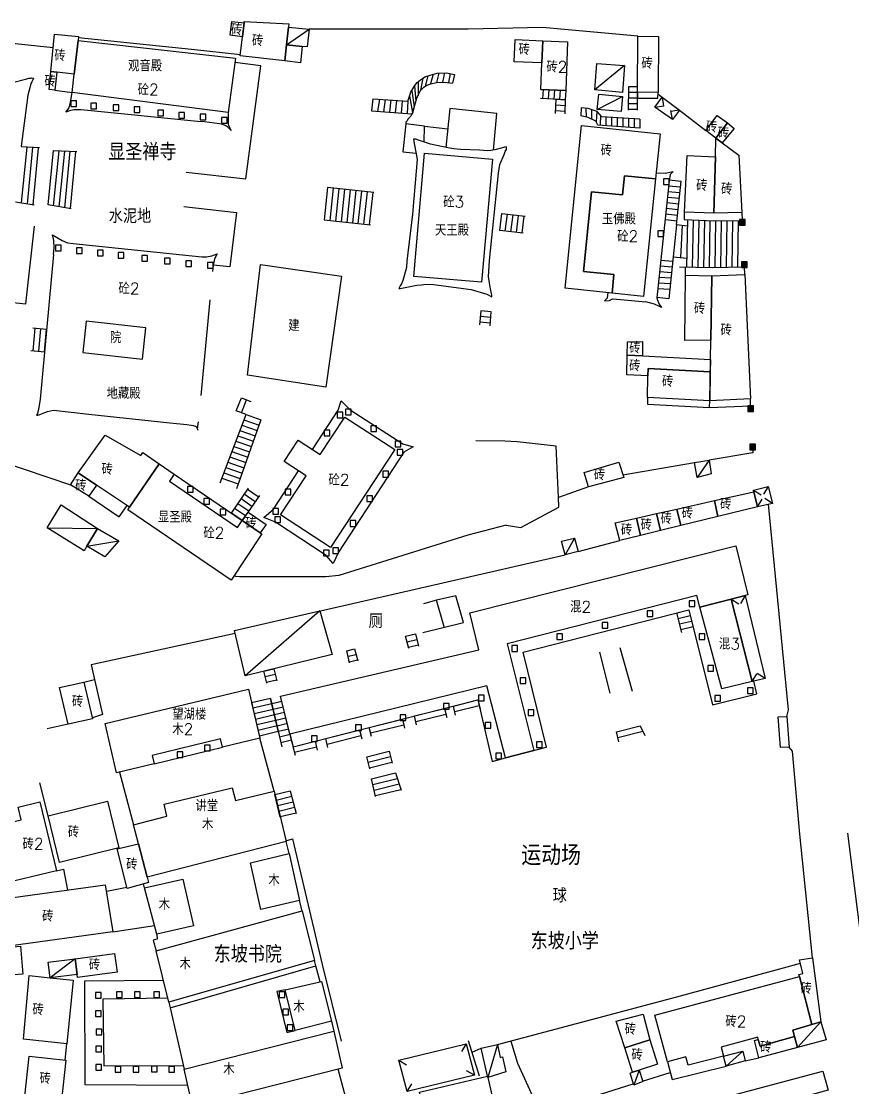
# Model space of a CAD drawing. Header units: millimetres. Extents: x 51 to 1261, y 60 to 1114.
# Drawn here: x 885.5 to 1032, y 293.6 to 481.4 of the extents above; entities that cross this region are included whole.
import ezdxf

# ---------------------------------------------------------------- set-up
doc = ezdxf.new("R2010")
doc.units = ezdxf.units.MM
doc.layers.add('JMD', color=6, linetype='Continuous')
doc.layers.get('0').off()
doc.styles.add('HZ', font='rs.shx', dxfattribs={"width": 0.8, "bigfont": 'hztxt.shx'})
doc.linetypes.add('443', pattern='A,9.4,[169,AAA.SHX,S=1,R=0,X=0,Y=0.15],0.6', length=10)
doc.linetypes.add('444', pattern='A,4.5,[145,AAA.SHX,S=1,R=0,X=0,Y=1],4.5,-0.5,[146,AAA.SHX,S=1,R=0,X=0,Y=0],-0.5', length=10)
doc.linetypes.add('447', pattern='A,8,-1,[148,AAA.SHX,S=1,R=0,X=0,Y=0],-1', length=10)

# ---------------------------------------------------------------- blocks, each defined once
blk = doc.blocks.new('gc291')
blk.add_lwpolyline([(-0.5, -0.5), (0.5, -0.5), (0.5, 0.5), (-0.5, 0.5), (-0.5, -0.5)])
blk = doc.blocks.new('*U16')
at = {"linetype": 'Continuous'}
for points in [[(0, 0), (0.5, 0.5), (-0.5, 0.5)], [(0, 0), (-0.5, 0.5), (-0.5, -0.5)], [(0, 0), (-0.5, -0.5), (0.5, -0.5)], [(0, 0), (0.5, -0.5), (0.5, 0.5)]]:
    blk.add_solid(points, dxfattribs=at)
blk = doc.blocks.new('gc002')
blk.add_lwpolyline([(-0.5, -0.5), (0.5, -0.5), (0.5, 0.5), (-0.5, 0.5), (-0.5, -0.5)])
at = {"linetype": 'Continuous'}
blk.add_blockref('*U16', (0, 0), dxfattribs=at)

msp = doc.modelspace()

# ---------------------------------------------------------------- linework, layer by layer
at = {"layer": 'JMD', "color": 6, "linetype": 'Continuous', "flags": 128}
for points in [[(924.73, 481.19), (924.45, 478.72), (922.29, 478.97), (922.59, 481.43)], [(932.54, 480.42), (932.22, 477.3), (931.93, 474.46), (924.06, 475.38), (924.45, 478.72), (924.73, 481.19), (924.75, 481.39), (932.59, 480.97)], [(895.48, 478.07), (894.8, 472.14), (891.73, 472.49), (890.68, 472.61), (891.34, 479.19), (895.56, 478.77)], [(934.96, 477.02), (932.22, 477.3), (932.54, 480.42), (936.19, 480.05), (935.87, 476.93)], [(894.8, 472.14), (895.48, 478.07), (923.22, 474.92), (921.95, 465.38), (894.42, 468.89)], [(934.96, 477.02), (934.67, 474.11), (931.93, 474.46), (932.22, 477.3)], [(977.35, 478), (977.21, 474.12), (972.29, 474.3), (972.48, 478.21)], [(977.21, 474.12), (977.35, 478), (981.72, 477.82), (981.4, 469.26), (977.03, 469.45)], [(997.75, 478.76), (997.67, 468.91), (994.07, 468.96), (994.11, 478.79)], [(991.74, 473.63), (991.4, 468.89), (986.53, 469.35), (986.88, 474.02)], [(891.73, 472.49), (891.41, 469.28), (890.36, 469.41), (890.68, 472.61)], [(991.43, 468.18), (991.18, 465.53), (986.96, 465.92), (987.21, 468.58)], [(1009.92, 463.54), (1007.88, 460.86), (1006.1, 462.21), (1008.1, 464.85)], [(997.23, 453.67), (991.76, 454.24), (991.41, 450.85), (985.95, 451.42), (984.53, 437.39), (989.9, 436.83), (989.57, 433.55), (981.29, 434.4), (984.21, 463.06), (998.05, 461.63)], [(1008.98, 460.04), (1007.88, 460.86), (1009.92, 463.54), (1011.09, 462.55)], [(1008.98, 460.04), (1011.92, 457.86), (1012.42, 447.76), (1007.49, 447.63), (1007.78, 457.56), (1007.88, 460.86)], [(968.48, 457.15), (966.59, 435.46), (954.63, 436.5), (956.52, 458.19)], [(1007.78, 457.56), (1007.49, 447.63), (1002.32, 447.83), (1002.78, 457.82)], [(997.23, 453.67), (995.1, 432.98), (989.57, 433.55), (989.9, 436.83), (984.53, 437.39), (985.95, 451.42), (991.41, 450.85), (991.76, 454.24)], [(941.89, 436.51), (939.15, 416.99), (925.35, 419.08), (927.63, 438.61)], [(1007.17, 436.6), (1006.96, 425.29), (1002.4, 425.19), (1002.52, 436.74), (1007.17, 436.61)], [(1006.77, 414.6), (1006.92, 421.84), (1006.98, 425.29), (1006.96, 425.29), (1007.17, 436.6), (1012.98, 436.81), (1013.94, 414.92)], [(994.93, 422.49), (992.24, 422.64), (992.27, 424.96), (994.96, 425.02)], [(994.93, 422.49), (1006.9, 421.84), (1006.86, 419.7), (995.91, 420.28), (995.89, 418.96), (992.19, 419.13), (992.24, 422.64)], [(1006.86, 419.7), (1006.77, 414.6), (995.84, 415.17), (995.89, 418.96), (995.91, 420.28)], [(951.28, 406), (939.96, 388.73), (931.13, 394.5), (935.66, 401.35), (931.8, 403.88), (934.27, 407.66), (938.15, 405.12), (942.49, 411.68)], [(909.74, 403.48), (904.56, 395.87), (898.7, 399.74), (895.47, 401.87), (900.24, 408.52), (906.56, 404.92), (906.91, 405.47)], [(1007.05, 401.72), (1004.54, 401.08), (1004.1, 403.69), (1006.65, 404.12)], [(924.42, 393.5), (927.59, 391.35), (927.86, 391.17), (922.48, 383), (904.24, 395.39), (904.56, 395.87), (909.74, 403.48), (912.42, 401.66), (911.58, 400.42), (923.58, 392.26)], [(991.62, 401.05), (985.43, 399.4), (984.67, 401.94), (990.79, 403.79)], [(898.7, 399.74), (897.4, 397.77), (894.17, 399.77), (895.47, 401.87)], [(1015.21, 395.89), (1008.22, 394.19), (1007.59, 397), (1014.56, 398.57)], [(1008.22, 394.19), (1001.66, 392.6), (1001, 395.52), (1007.59, 397)], [(898.93, 392.11), (897.05, 388.96), (896.58, 388.18), (890.03, 392.2), (892.51, 396.25)], [(927.59, 391.35), (924.42, 393.5), (925.43, 394.99), (928.6, 392.82)], [(998.09, 391.73), (994.58, 390.88), (993.89, 393.92), (997.42, 394.72)], [(1001.66, 392.6), (998.09, 391.73), (997.42, 394.72), (1001, 395.52)], [(994.58, 390.88), (990.92, 389.99), (990.11, 393.07), (993.89, 393.92)], [(897.05, 388.96), (898.93, 392.11), (902.68, 389.93), (900.17, 387.1)], [(1013, 380.27), (1010.53, 379.64), (1005.05, 378.25), (1004.5, 380.3), (971.06, 371.79), (975.81, 352.98), (970.8, 351.69), (967.52, 364.39), (932.82, 355.87), (931.14, 362.57), (966.09, 370.74), (964.51, 377.21), (1011.36, 389.03), (1013.49, 380.39)], [(983.58, 388.01), (981.28, 387.46), (980.66, 389.83), (982.93, 390.36)], [(1014.23, 365.12), (1008.91, 363.82), (1005.05, 378.25), (1010.53, 379.64)], [(940.28, 369.92), (924.92, 366.15), (923.04, 374.12), (938.08, 377.57)], [(898.04, 358.57), (893.74, 357.63), (892.2, 364.05), (896.5, 364.99)], [(927.53, 355.16), (920.93, 353.57), (920.58, 355.03), (908.55, 352.12), (908.9, 350.66), (902.27, 349.06), (900.23, 357.71), (925.48, 363.8)], [(907.65, 330.65), (906.14, 336.55), (906.11, 336.54), (905.24, 339.86), (911.13, 341.43), (910.62, 343.52), (922.65, 346.41), (923.19, 344.17), (930.01, 345.81), (932.13, 336.97)], [(884.02, 331.41), (881.96, 339.93), (882.22, 339.99), (885.48, 340.78), (884.94, 343.02), (888.76, 343.94), (891.69, 331.78), (884.36, 330.01)], [(902.68, 335.84), (892.22, 333.26), (890.2, 341.45), (900.66, 344.03)], [(907.65, 330.65), (907.89, 329.72), (904.12, 328.7), (902.35, 335.64), (906.11, 336.54), (906.14, 336.55)], [(934.51, 326.56), (927.7, 324.95), (925.84, 333.2), (932.65, 334.81)], [(883.58, 319.19), (882.97, 323.03), (882.87, 323.67), (882.36, 326.86), (900.27, 329.3), (901.59, 321.03), (883.68, 318.57)], [(915.8, 322.1), (909.35, 320.64), (907.21, 328.79), (913.94, 330.31)], [(937.13, 316), (911.48, 308.64), (909.23, 317.72), (934.95, 324.74)], [(885.76, 313.6), (881.76, 313.26), (881.31, 318.17), (885.34, 318.52)], [(895.33, 313.5), (890.54, 312.95), (890.23, 315.7), (894.94, 316.31)], [(895.33, 313.5), (894.94, 316.31), (901.89, 317.2), (902.34, 313.92), (895.39, 313.02)], [(1026.38, 305.16), (1024.77, 304.69), (1022.59, 313.16), (1022.49, 313.54), (1023.17, 313.72), (1022.61, 316.12), (1024.86, 316.46)], [(890.54, 312.95), (894.63, 312.53), (893.47, 301.32), (885.84, 302.11), (886.86, 313.33)], [(940.13, 305.3), (933.73, 303.68), (931.96, 310.83), (938.36, 312.29)], [(1024.77, 304.69), (1021.43, 303.7), (1021.73, 302.6), (1015.66, 300.92), (1015.34, 302.07), (1015.23, 302.48), (1008.77, 300.7), (1009.2, 299.15), (1002.97, 297.54), (1002.56, 298.99), (999.34, 298.11), (997.09, 306.35), (1022.59, 313.16)], [(996.22, 302), (991.82, 300.58), (990.29, 305.31), (995.03, 306.53)], [(1022.25, 300.64), (1021.73, 302.6), (1021.43, 303.7), (1024.77, 304.69), (1026.38, 305.16), (1027.29, 301.99)], [(942.04, 297.02), (915.66, 290.32), (914.16, 296.85), (940.54, 303.54)], [(1022.25, 300.64), (1015.45, 298.82), (1014.65, 301.89), (1015.34, 302.07), (1015.66, 300.92), (1021.73, 302.6)], [(967.69, 295.39), (967.64, 295.62), (966.51, 300.52), (969.36, 301.17), (969.88, 298.91), (970.27, 299), (970.87, 296.35)], [(994.33, 296.68), (993.18, 296.3), (991.82, 300.58), (996.22, 302), (997.58, 297.72)], [(893.32, 298.43), (892.54, 291.38), (886.12, 292.09), (886.84, 299.15)], [(1009.2, 299.15), (1012.59, 300.02), (1013.04, 298.29), (1009.68, 297.39)], [(967.69, 295.39), (969.52, 287.38), (961.46, 285.55), (954.64, 284.01), (953.79, 283.81), (952.38, 289.31), (952.1, 290.39), (955.96, 291.27), (955.62, 292.77), (967.64, 295.62)], [(993.18, 296.3), (994.33, 296.68), (994.99, 294.66), (993.38, 294.01), (992.77, 296.17)], [(1010.03, 286.95), (1002.75, 284.95), (1002.64, 284.91), (1002.35, 285.7), (1000.92, 289.63), (1026.71, 296.49), (1027.65, 293.14), (1013.72, 289.31), (1014.06, 288.06)]]:
    msp.add_lwpolyline(points, close=True, dxfattribs=at)
at = {"layer": 'JMD', "color": 6, "linetype": '443', "flags": 128}
for points in [[(891.1, 476.74), (857.31, 480.33)], [(994.11, 478.79), (977.31, 480.37), (964.2, 480.03), (950.24, 480.03), (936.19, 480.05)], [(924.08, 475.55), (915.46, 476.46), (895.53, 478.52)], [(891.41, 469.28), (894.42, 468.89)], [(997.67, 468.62), (998.42, 468.05)], [(954.71, 466.36), (954.38, 465.27), (954.22, 464.99), (954.04, 464.67), (953.83, 464.42), (953.6, 464.19), (953.44, 463.93), (953.26, 463.65), (953.21, 463.36)], [(968.67, 458.74), (969.24, 465.2), (960.98, 466.1), (960.28, 459.21)], [(1001.43, 465.76), (1006.1, 462.21)], [(956.5, 462.97), (953.21, 463.36), (952.7, 458.44), (955.04, 458.2)], [(956.47, 460.16), (956.5, 462.97), (960.61, 462.49)], [(853.99, 448.8), (852.49, 435.12), (886.25, 431.67), (887.82, 445.35)], [(817.76, 441.83), (815.3, 414.26), (824.22, 413.1), (834, 412), (849.75, 409.54), (860.01, 407.98), (877.61, 405.35), (894.17, 399.77)], [(985.43, 399.4), (980.12, 397.56), (979.7, 406.57), (972.83, 407.33), (970.69, 407.49), (965.54, 407.52)], [(1014.32, 406.44), (1014.37, 405.42), (1006.65, 404.12)], [(991.47, 401.56), (1004.1, 403.69)], [(897.4, 397.77), (902.7, 394.16), (904.14, 396.15)], [(970.89, 392.7), (973.51, 392.25), (980.2, 395.84), (980.12, 397.56)], [(1020.38, 358.99), (1020.65, 360.16), (1017.12, 396.35)], [(970.89, 392.7), (964.18, 390.91), (941.41, 383.78), (939.11, 383.57), (937.91, 383.57), (924.99, 383.55), (923.95, 383.6), (923.28, 383.64), (922.98, 383.76)], [(983.58, 388.01), (990.92, 389.99)], [(938.17, 377.59), (981.28, 387.46)], [(956.21, 373.78), (963.37, 375.53), (962.02, 380.24), (958.63, 379.47), (956.32, 378.84)], [(959.98, 374.76), (958.63, 379.47)], [(923.16, 373.59), (897.76, 368.05), (899.81, 359.33), (898, 358.74)], [(989.22, 363.06), (987.39, 370.31)], [(990.95, 371.15), (993.09, 363.41)], [(896.5, 364.99), (898.37, 365.47)], [(893.74, 357.63), (890.03, 356.78)], [(930.01, 345.81), (927.53, 355.16)], [(1024.86, 316.46), (1022.63, 338.26), (1021.34, 352.89), (1020.77, 353.56)], [(902.79, 349.19), (905.24, 339.86)], [(890.2, 341.45), (888.75, 347.27)], [(932.1, 337.08), (933.25, 337.41), (938.5, 315.31), (941.83, 301.76)], [(932.65, 334.81), (932.13, 336.97)], [(891.69, 331.78), (892.9, 332.09), (893.61, 328.4)], [(900.54, 328.21), (904.07, 328.9)], [(907.21, 328.79), (907.02, 329.48)], [(934.95, 324.74), (934.51, 326.56)], [(901.59, 321.03), (908.95, 322.13)], [(909.35, 320.64), (909.4, 319.75), (908.73, 319.56), (909.23, 317.72)], [(938.12, 312.24), (937.37, 315.03)], [(969.36, 301.17), (1000.99, 309.56), (1019.78, 314.71), (1022.75, 315.52)], [(911.73, 307.67), (914.16, 296.85)], [(940.13, 305.3), (940.54, 303.54)], [(893.18, 298.44), (893.47, 301.32)], [(966.21, 295.63), (964.27, 301.83)], [(971.74, 301.8), (972.9, 297.9), (977.41, 287.97)], [(964.89, 299.86), (966.51, 300.52)], [(1013.04, 298.29), (1015.45, 298.82)], [(949.75, 288.58), (943.97, 286.97), (941.28, 296.84)], [(999.34, 298.11), (1000.14, 295.03), (1009.68, 297.39)], [(994.95, 294.76), (999.82, 296.26)], [(919.31, 246.12), (928.42, 253.09), (951.82, 260.66), (954.97, 272.58), (954.67, 277.04), (967.69, 283.13), (978.73, 288.79), (987.53, 292.42), (993.3, 294.28)]]:
    msp.add_lwpolyline(points, dxfattribs=at)
at = {"layer": 'JMD', "color": 6}
for points in [[(932.22, 477.3), (936.19, 480.05)], [(991.74, 473.63), (986.53, 469.35)], [(883.93, 470.68), (886.44, 471.32), (886.83, 471.39), (887.13, 471.44), (887.34, 471.48), (887.61, 471.41), (887.52, 471.14), (887.31, 470.77), (887.18, 470.47), (886.97, 469.71), (886.6, 468.45), (885.45, 459.43)], [(921.95, 465.38), (921.9, 464.83), (921.9, 464.09), (921.95, 463.26), (922.44, 462.19), (921.88, 462.76), (921.65, 462.96), (921.3, 463.15), (920.93, 463.26), (920.38, 463.4), (917.78, 463.74), (916.54, 463.77), (897.17, 465.75), (896.53, 465.79), (895.96, 465.84), (894.74, 465.86), (894.51, 465.79), (894.12, 465.72), (893.33, 465.4), (893.89, 466.18), (894.14, 467.17), (894.42, 468.89)], [(986.96, 465.92), (991.43, 468.18)], [(994.07, 468.96), (994.07, 467.88), (997.66, 467.91), (997.67, 468.91)], [(968.21, 434.04), (968.04, 434.95), (967.9, 435.78), (967.81, 436.4), (967.99, 439.3), (969.58, 454.68), (969.81, 456.22), (970.57, 457.95), (970.75, 458.48), (970.94, 458.87), (970.96, 459.31), (970.61, 459.24), (970.27, 459.17), (968.89, 458.78), (968.2, 458.66), (967.65, 458.64), (966.89, 458.66), (966.2, 458.71), (962.84, 458.85), (961.71, 458.96), (960.65, 459.12), (957.57, 459.81), (955.48, 460.48), (955.02, 460.69), (954.61, 460.66), (954.63, 460.34), (954.72, 459.93), (955.07, 458.06), (955.2, 457.1), (955.07, 455.05), (954.38, 447.44), (953.43, 439.2), (953.34, 438.08), (952.7, 435.78), (952.47, 435.18), (952.26, 434.86), (952.01, 434.37), (952.24, 434.37), (955.16, 434.95), (955.99, 435.04), (956.84, 435.11), (958.1, 435.09), (964.77, 434.21), (967.49, 433.38), (968.41, 432.88), (968.41, 433.13), (968.31, 433.48), (968.21, 434.04)], [(891.16, 440.36), (891.28, 441.61), (891.23, 442.82), (890.99, 443.8), (892.68, 442.84), (893.64, 442.43), (894.59, 442.27), (917.27, 439.96), (918.13, 439.96), (919.06, 440.13), (919.98, 440.47), (919.54, 439.6), (919.29, 438.5), (919.16, 437.35)], [(891.16, 440.36), (888.78, 414.85)], [(918.68, 432.39), (917.11, 415.54)], [(988.8, 433.63), (988.76, 433.2), (988.69, 432.68), (988.23, 432.19), (989.1, 432.27), (989.67, 432.54), (991.05, 432.41), (995.51, 431.99)], [(896.88, 428.59), (896.31, 423.09), (906.82, 421.94), (907.39, 427.44), (896.88, 428.59)], [(995.84, 415.17), (995.82, 413.97), (1006.75, 413.4), (1006.77, 414.6)], [(888.78, 414.85), (888.52, 413.04)], [(936.81, 406), (941.3, 412.94), (941.81, 414.6), (943.41, 413), (952.71, 406.99), (954.5, 406.48), (952.89, 405.54), (941.34, 387.91), (940.42, 385.93), (939.17, 387.34), (930.27, 393.2), (928.23, 394.03), (929.9, 395.48), (934.32, 402.23)], [(1006.75, 413.4), (1013.99, 413.72), (1013.94, 414.92)], [(888.31, 412.35), (888.17, 412.08)], [(888.17, 412.08), (888.39, 412.08)], [(888.4, 412.63), (888.31, 412.35)], [(888.39, 412.08), (888.77, 412.17)], [(888.52, 413.04), (888.4, 412.63)], [(888.77, 412.17), (889.63, 412.52)], [(889.63, 412.52), (890.11, 412.68)], [(890.11, 412.68), (891.13, 412.91)], [(891.13, 412.91), (897.35, 412.23)], [(897.35, 412.23), (911.67, 410.69)], [(911.67, 410.69), (914.64, 410.38)], [(914.64, 410.38), (915.38, 410.29)], [(915.38, 410.29), (915.74, 410.22)], [(915.74, 410.22), (916.09, 410.1)], [(916.09, 410.1), (916.36, 409.99)], [(916.36, 409.99), (916.59, 409.39)], [(916.56, 410.14), (916.67, 410.86)], [(916.59, 409.8), (916.56, 410.14)], [(1006.65, 404.12), (1004.54, 401.08)], [(912.42, 401.66), (924.42, 393.5)], [(890.03, 392.2), (898.93, 392.11)], [(897.05, 388.96), (902.68, 389.93)], [(982.93, 390.36), (981.28, 387.46)], [(973.92, 370.32), (1003.11, 377.75)], [(1003.11, 377.75), (1007.27, 361.05)], [(938.08, 377.57), (924.92, 366.15)], [(978.04, 353.56), (973.92, 370.32)], [(1015.09, 362.97), (1014.52, 365.2)], [(1007.27, 361.05), (1015.09, 362.97)], [(932.82, 355.87), (933.38, 353.64), (965.94, 361.9), (968.42, 351.07), (970.8, 351.69)], [(1018.84, 358.92), (1020.38, 358.99), (1020.77, 353.56), (1019.23, 353.49), (1018.84, 358.92)], [(908.9, 350.66), (920.93, 353.57)], [(970.8, 351.69), (978.04, 353.56)], [(894.94, 316.31), (890.54, 312.94)], [(911.48, 308.64), (911.73, 307.67), (937.37, 315.03), (937.13, 316)], [(910.53, 312.48), (896.64, 312.36), (896.66, 294.12), (914.81, 294.05)], [(931.96, 310.83), (930.49, 310.5)], [(930.49, 310.5), (932.27, 303.3)], [(911.31, 309.33), (899.84, 309.17), (899.99, 297.43), (914.02, 297.48)], [(911.48, 308.64), (911.73, 307.67)], [(1022.25, 300.64), (1026.38, 305.16)], [(932.27, 303.3), (933.73, 303.68)], [(969.36, 301.17), (967.69, 295.39)], [(1009.68, 297.39), (1012.59, 300.02)], [(994.33, 296.68), (993.38, 294.01)]]:
    msp.add_lwpolyline(points, dxfattribs=at)
at = {"layer": 'JMD', "color": 6, "linetype": '444', "flags": 128}
for points in [[(914.5, 454.85), (925.03, 453.68), (927.68, 473.57), (923.12, 474.18)], [(914.13, 448.81), (923.38, 447.77), (922.2, 438.2), (919.29, 438.5)]]:
    msp.add_lwpolyline(points, dxfattribs=at)
at = {"layer": 'JMD', "color": 6, "linetype": 'Continuous', "flags": 128}
for points in [[(947.44, 467.79), (953.61, 467.36), (954.12, 468.94), (954.84, 470.15), (955.25, 470.65), (955.83, 471.13), (956.16, 471.37), (956.58, 471.64), (957.52, 471.97), (958.75, 472.28), (960.42, 472.36), (961.81, 472.07)], [(957.12, 471.83), (956.64, 469.99)], [(958.07, 472.11), (957.6, 470.41)], [(959.05, 472.29), (958.62, 470.66)], [(960.05, 472.34), (959.67, 470.72)], [(961.04, 472.23), (960.72, 470.65)], [(961.81, 472.07), (961.44, 470.56)], [(947.17, 465.64), (954.3, 465.13), (954.38, 465.27), (955.19, 467.92), (955.76, 469.2), (955.97, 469.45), (956.4, 469.82), (956.66, 470.01), (956.91, 470.17), (957.62, 470.42), (958.66, 470.67), (960.06, 470.74), (961.44, 470.56)], [(954.78, 470.04), (955.02, 467.37)], [(955.43, 470.8), (955.38, 468.36)], [(956.22, 471.41), (955.84, 469.3)], [(992.49, 469.91), (992.42, 465.81)], [(994.06, 469.91), (992.49, 469.91)], [(994.06, 465.81), (994.06, 469.91)], [(947.44, 467.79), (947.17, 465.64)], [(953.9, 468.26), (954.4, 465.35)], [(954.27, 469.18), (954.71, 466.36)], [(981.33, 467.63), (976.96, 467.81)], [(977.03, 469.45), (981.4, 469.26)], [(977.4, 469.43), (977.33, 467.8)], [(978.4, 469.39), (978.33, 467.75)], [(979.4, 469.35), (979.33, 467.71)], [(980.4, 469.31), (980.33, 467.67)], [(981.4, 469.26), (981.33, 467.63)], [(994.06, 467.91), (992.46, 467.91)], [(994.06, 468.91), (992.47, 468.91)], [(1001.43, 465.76), (1000.2, 464.14), (997.11, 466.33), (998.42, 468.05), (1001.43, 465.76)], [(998.42, 468.05), (998.64, 466.46)], [(948.57, 467.72), (948.22, 465.57)], [(949.57, 467.65), (949.28, 465.49)], [(950.56, 467.58), (950.33, 465.42)], [(951.56, 467.5), (951.38, 465.34)], [(952.56, 467.43), (952.43, 465.27)], [(953.56, 467.36), (953.49, 465.19)], [(979.59, 465.19), (979.7, 467.7)], [(979.65, 466.7), (981.29, 466.63)], [(979.7, 467.7), (981.33, 467.63)], [(981.33, 467.63), (981.23, 465.14)], [(984.1, 466.21), (984.05, 464.76)], [(994.45, 464.19), (987.74, 464.63), (986.93, 465.57), (985.34, 466.07), (984.1, 466.21)], [(984.97, 466.11), (985.02, 464.55)], [(985.94, 465.88), (985.96, 464.2)], [(994.06, 465.91), (992.42, 465.91)], [(994.06, 466.91), (992.44, 466.91)], [(997.11, 466.33), (998.7, 466.57)], [(979.61, 465.7), (981.25, 465.63)], [(994.45, 462.59), (987.09, 463.15), (986.68, 463.87), (985.34, 464.48), (984.05, 464.76)], [(986.89, 465.58), (986.78, 463.7)], [(987.56, 464.84), (987.47, 463.13)], [(988.46, 464.58), (988.46, 463.05)], [(989.46, 464.52), (989.46, 462.97)], [(990.45, 464.45), (990.46, 462.9)], [(991.45, 464.39), (991.45, 462.82)], [(992.45, 464.32), (992.45, 462.75)], [(993.45, 464.26), (993.45, 462.67)], [(994.45, 464.19), (994.45, 462.59)], [(1001.43, 465.76), (999.84, 465.54)], [(1000.2, 464.14), (999.95, 465.72)], [(888.67, 459.15), (885.44, 459.3)], [(886.44, 459.25), (885.48, 449.46)], [(887.44, 459.21), (886.49, 449.29)], [(888.43, 459.16), (887.49, 449.12)], [(890.19, 449.08), (891.15, 458.67)], [(891.15, 458.67), (895.25, 458.48)], [(891.17, 448.92), (892.14, 458.62)], [(892.16, 448.75), (893.13, 458.58)], [(893.15, 448.59), (894.11, 458.53)], [(894.14, 448.43), (895.1, 458.49)], [(998.92, 454.68), (1000.32, 454.99), (999.83, 454.44), (999.62, 453.34), (997.48, 432.74), (997.58, 432.34), (997.89, 431.61), (998.26, 431), (997.79, 431.28), (997.02, 431.63), (995.51, 431.99)], [(998.92, 454.68), (997.47, 454.6)], [(999.65, 453.49), (1001.75, 453.28)], [(1000.94, 445.56), (1001.75, 453.28)], [(939.43, 452.14), (938.83, 446.44)], [(947.57, 451.28), (939.43, 452.14)], [(940.42, 452.03), (939.83, 446.33)], [(941.42, 451.93), (940.82, 446.23)], [(942.41, 451.82), (941.82, 446.13)], [(943.41, 451.72), (942.81, 446.02)], [(944.4, 451.62), (943.81, 445.92)], [(945.4, 451.51), (944.8, 445.81)], [(946.39, 451.41), (945.8, 445.71)], [(947.39, 451.3), (946.79, 445.61)], [(1001.53, 451.22), (999.42, 451.41)], [(1001.64, 452.22), (999.52, 452.39)], [(884.48, 449.64), (887.73, 449.08)], [(894.28, 448.41), (890.19, 449.08)], [(1001.33, 449.23), (999.22, 449.43)], [(1001.43, 450.23), (999.32, 450.42)], [(969.77, 444.61), (970.13, 447.6)], [(970.13, 447.6), (974.27, 447.09)], [(970.76, 444.49), (971.12, 447.48)], [(971.75, 444.37), (972.12, 447.36)], [(972.75, 444.25), (973.11, 447.24)], [(973.74, 444.13), (974.1, 447.11)], [(1001.12, 447.24), (999.01, 447.45)], [(1001.22, 448.24), (999.11, 448.44)], [(1002.3, 447.83), (1002.28, 446.55), (1007.49, 446.3), (1012.49, 446.35)], [(1012.42, 447.76), (1012.49, 446.35)], [(938.83, 446.44), (946.98, 445.59)], [(1001.02, 446.25), (998.91, 446.46)], [(1000.94, 445.56), (1000.33, 439.92)], [(1002.83, 445.36), (1000.94, 445.56)], [(1001.94, 445.45), (1001.62, 439.82)], [(1002.75, 438.13), (1002.93, 446.52)], [(1003.75, 438.11), (1003.92, 446.47)], [(1004.75, 438.1), (1004.91, 446.42)], [(1005.75, 438.08), (1005.9, 446.37)], [(1006.75, 438.06), (1006.88, 446.33)], [(1007.75, 438.06), (1007.87, 446.3)], [(1008.75, 438.09), (1008.86, 446.31)], [(1009.75, 438.11), (1009.85, 446.32)], [(1010.75, 438.14), (1010.84, 446.33)], [(1011.75, 438.16), (1011.83, 446.36)], [(973.91, 444.11), (969.77, 444.61)], [(1000.33, 439.92), (999.6, 432.57)], [(1000.33, 439.92), (1002.76, 439.73)], [(1000.15, 438.15), (998.06, 438.32)], [(1000.25, 439.14), (998.16, 439.32)], [(1001.46, 438.16), (1007.19, 438.05)], [(1002.52, 436.74), (1002.52, 438.14)], [(1007.2, 438.05), (1012.92, 438.19)], [(1012.98, 436.81), (1012.92, 438.19)], [(999.94, 436.16), (997.85, 436.32)], [(1000.05, 437.15), (997.96, 437.32)], [(999.73, 434.17), (997.64, 434.32)], [(999.84, 435.16), (997.75, 435.32)], [(999.6, 432.57), (997.48, 432.76)], [(966.44, 430.43), (966.23, 427.94)], [(968.28, 430.27), (966.44, 430.43)], [(968.07, 427.78), (968.28, 430.27)], [(968.11, 428.28), (966.27, 428.43)], [(968.19, 429.27), (966.36, 429.43)], [(889.93, 427.16), (887.5, 427.39)], [(887.57, 423.41), (887.94, 427.35)], [(888.57, 423.32), (888.93, 427.26)], [(889.56, 423.23), (889.93, 427.16)], [(887.13, 423.45), (889.56, 423.23)], [(923.32, 412.79), (924.26, 415.12)], [(924.26, 415.12), (925.93, 414.44)], [(924.27, 412.46), (925.16, 414.75)], [(920.5, 400.12), (925.07, 412.17)], [(925.07, 412.17), (923.32, 412.79)], [(925.07, 412.17), (927.71, 411.24)], [(927.71, 411.24), (923.41, 399.09)], [(924.36, 410.3), (927.04, 409.36)], [(924.71, 411.24), (927.37, 410.3)], [(923.65, 408.43), (926.37, 407.47)], [(924, 409.37), (926.71, 408.41)], [(922.94, 406.56), (925.71, 405.59)], [(923.3, 407.5), (926.04, 406.53)], [(922.23, 404.7), (925.04, 403.7)], [(922.59, 405.63), (925.37, 404.64)], [(921.52, 402.83), (924.37, 401.82)], [(921.88, 403.76), (924.71, 402.76)], [(920.81, 400.96), (923.71, 399.93)], [(921.17, 401.89), (924.04, 400.87)], [(922.5, 394.81), (925.5, 399.21)], [(927.23, 397.64), (925.31, 398.94)], [(1015.21, 395.89), (1014.56, 398.57), (1014.49, 398.86), (1017.1, 399.49), (1017.83, 396.52), (1015.21, 395.89)], [(1014.49, 398.86), (1015.85, 398.03)], [(1017.1, 399.49), (1016.27, 398.13)], [(925.55, 395.16), (923.63, 396.46)], [(926.11, 395.99), (924.19, 397.29)], [(927.42, 397.91), (924.42, 393.5)], [(926.67, 396.81), (924.75, 398.12)], [(1015.21, 395.89), (1016.04, 397.25)], [(1017.83, 396.52), (1016.46, 397.35)], [(924.42, 393.5), (922.5, 394.81)], [(924.99, 394.33), (923.07, 395.64)], [(1014.23, 365.12), (1010.53, 379.64), (1013, 380.27), (1016.52, 365.69), (1014.23, 365.12)], [(1010.53, 379.64), (1011.91, 378.83)], [(1013, 380.27), (1012.17, 378.9)], [(1000.97, 377.21), (1003.11, 377.75)], [(1003.11, 377.75), (1003.98, 374.25)], [(1001.85, 373.74), (1000.97, 377.21)], [(1001.22, 376.24), (1003.35, 376.77)], [(1001.46, 375.27), (1003.59, 375.79)], [(1001.71, 374.3), (1003.84, 374.81)], [(953.2, 373.1), (954.94, 373.52)], [(953.78, 370.97), (953.2, 373.1)], [(953.46, 372.13), (955.16, 372.55)], [(954.94, 373.52), (955.44, 371.38)], [(942.83, 370.55), (944.2, 370.89)], [(943.33, 368.41), (942.83, 370.55)], [(944.2, 370.89), (944.78, 368.76)], [(953.72, 371.17), (955.39, 371.58)], [(943.05, 369.58), (944.46, 369.92)], [(943.28, 368.6), (944.73, 368.96)], [(928.22, 366.96), (929.96, 367.39)], [(928.75, 364.83), (928.22, 366.96)], [(928.46, 365.99), (930.2, 366.42)], [(929.96, 367.39), (930.48, 365.25)], [(1014.23, 365.12), (1015.05, 366.5)], [(1016.52, 365.69), (1015.16, 366.52)], [(928.7, 365.02), (930.44, 365.45)], [(933.26, 354.11), (931.14, 362.57)], [(929.4, 362.17), (926.05, 361.39)], [(926.05, 361.39), (927.53, 355.16)], [(929.63, 361.19), (926.28, 360.41)], [(930.85, 355.96), (929.4, 362.17)], [(929.4, 362.17), (931.39, 353.64)], [(931.39, 361.6), (929.63, 361.19)], [(961.63, 360.81), (965.94, 361.9)], [(962.01, 359.23), (961.63, 360.81)], [(961.87, 359.84), (966.16, 360.92)], [(965.94, 361.9), (966.3, 360.31)], [(929.85, 360.22), (926.52, 359.43)], [(930.08, 359.25), (926.75, 358.45)], [(931.63, 360.63), (929.86, 360.21)], [(931.87, 359.66), (930.08, 359.24)], [(954.75, 359.06), (960.05, 360.36)], [(955.13, 357.48), (954.75, 359.06)], [(954.98, 358.09), (960.29, 359.39)], [(960.05, 360.36), (960.43, 358.79)], [(930.31, 358.27), (926.98, 357.48)], [(930.54, 357.3), (927.21, 356.5)], [(932.11, 358.69), (930.31, 358.26)], [(932.36, 357.72), (930.54, 357.28)], [(946.78, 357.04), (952.63, 358.48)], [(947.16, 355.47), (946.78, 357.04)], [(947.02, 356.07), (952.87, 357.5)], [(952.63, 358.48), (953.01, 356.9)], [(990.37, 356.25), (994.53, 357.35)], [(994.53, 357.35), (995.33, 355.62)], [(930.76, 356.32), (927.44, 355.52)], [(932.6, 356.75), (930.77, 356.31)], [(932.84, 355.78), (931, 355.33)], [(939.11, 355.09), (945.08, 356.61)], [(939.51, 353.53), (939.11, 355.09)], [(939.35, 354.12), (945.33, 355.64)], [(945.08, 356.61), (945.48, 355.04)], [(990.79, 354.48), (990.37, 356.25)], [(990.6, 355.28), (994.97, 356.4)], [(933.09, 354.81), (931.23, 354.35)], [(933.38, 353.64), (937.23, 354.61)], [(933.77, 352.08), (933.38, 353.64)], [(933.62, 352.67), (937.48, 353.64)], [(937.23, 354.61), (937.63, 353.04)], [(946.33, 351.89), (950.27, 352.88)], [(946.87, 349.78), (946.33, 351.89)], [(946.58, 350.92), (950.52, 351.91)], [(950.27, 352.88), (950.8, 350.77)], [(946.83, 349.95), (950.76, 350.94)], [(947.2, 347.97), (951.41, 349.03)], [(947.89, 344.89), (947.2, 347.97)], [(947.42, 346.99), (951.73, 348.06)], [(951.41, 349.03), (952.42, 345.97)], [(930.15, 345.22), (932.87, 345.88)], [(932.87, 345.88), (933.91, 341.9)], [(947.64, 346.02), (952.05, 347.09)], [(947.86, 345.04), (952.37, 346.12)], [(931.11, 341.23), (930.15, 345.22)], [(930.38, 344.25), (933.12, 344.91)], [(930.61, 343.28), (933.38, 343.94)], [(930.85, 342.31), (933.63, 342.97)], [(931.08, 341.33), (933.88, 342.01)], [(965.31, 295.76), (953.47, 292.89), (952, 298.43), (963.84, 301.31), (965.31, 295.76)], [(963.84, 301.31), (963.02, 299.93)], [(952, 298.43), (953.37, 297.62)], [(965.31, 295.76), (963.94, 296.58)], [(953.47, 292.89), (954.29, 294.26)]]:
    msp.add_lwpolyline(points, dxfattribs=at)
at = {"layer": 'JMD', "color": 6, "linetype": '447', "flags": 128}
msp.add_lwpolyline([(1031.04, 338.39), (1034.63, 310.13), (1043.05, 310.3), (1043.48, 307.72), (1054.99, 308.9)], dxfattribs=at)

# ---------------------------------------------------------------- block references
at = {"layer": 'JMD', "color": 6}
for name, p in [('gc291', (894.73, 466.92)), ('gc291', (898.23, 466.53)), ('gc291', (902.19, 466.25)), ('gc291', (905.85, 465.86)), ('gc291', (910.02, 465.3)), ('gc291', (913.71, 464.87)), ('gc291', (917.47, 464.56)), ('gc291', (921.24, 463.99)), ('gc291', (999.11, 453.16)), ('gc002', (1012.54, 446.02)), ('gc291', (998.15, 444.05)), ('gc291', (892.02, 441.49)), ('gc291', (895.68, 441.05)), ('gc291', (899.39, 440.6)), ('gc291', (903.05, 440.21)), ('gc291', (907.23, 439.68)), ('gc291', (911.18, 439.2)), ('gc291', (914.96, 438.76)), ('gc291', (918.76, 438.47)), ('gc002', (1012.86, 438.54)), ('gc002', (1014.01, 413.22)), ('gc291', (941.64, 412.09)), ('gc291', (943.08, 412.6)), ('gc291', (947.54, 409.65)), ('gc291', (939.34, 408.9)), ('gc291', (951.84, 406.96)), ('gc291', (952.21, 405.5)), ('gc002', (1014.32, 406.44)), ('gc291', (949.7, 401.66)), ('gc291', (915.27, 398.97)), ('gc291', (932.48, 398.52)), ('gc291', (918.11, 396.87)), ('gc291', (946.88, 397.37)), ('gc291', (921.03, 395.02)), ('gc291', (930.32, 395.14)), ('gc291', (930.62, 393.64)), ('gc291', (943.93, 392.97)), ('gc291', (939.23, 387.78)), ('gc291', (940.86, 388.21)), ('gc291', (1003.68, 378.82)), ('gc291', (996.27, 377.06)), ('gc291', (988.3, 375.01)), ('gc291', (980.32, 373.05)), ('gc291', (1005.39, 373.01)), ('gc291', (972.43, 370.95)), ('gc291', (1006.92, 367.44)), ('gc291', (973.87, 365.31)), ('gc291', (966.56, 362.23)), ('gc291', (1008.2, 362.19)), ('gc291', (1013.95, 363.53)), ('gc291', (960.39, 360.75)), ('gc291', (952.76, 358.77)), ('gc291', (975.3, 359.67)), ('gc291', (944.89, 356.98)), ('gc291', (967.69, 357.43)), ('gc291', (937.12, 355.07)), ('gc291', (918.28, 353.43)), ('gc291', (976.73, 354.03)), ('gc291', (913.44, 352.22)), ('gc291', (969.56, 352.02)), ('gc291', (899.03, 309.84)), ('gc291', (902.74, 309.97)), ('gc291', (905.91, 309.95)), ('gc291', (909.31, 309.96)), ('gc291', (931.4, 309.99)), ('gc291', (899.06, 306.64)), ('gc291', (932.06, 306.94)), ('gc291', (932.81, 304.14)), ('gc291', (899.19, 303.38)), ('gc291', (899.11, 300.38)), ('gc291', (899.12, 297.19)), ('gc291', (902.54, 296.83)), ('gc291', (905.68, 296.83)), ('gc291', (908.94, 296.86)), ('gc291', (911.98, 296.8))]:
    msp.add_blockref(name, p, dxfattribs=at)

# ---------------------------------------------------------------- texts
at = {"layer": 'JMD', "color": 6, "style": 'HZ'}
for s, height, p in [('砖', 2, (922.43, 478.99)), ('砖', 2, (926.12, 477.04)), ('砖', 2, (973.1, 475.49)), ('砖', 2, (891.29, 474.41)), ('观音殿', 2, (904.29, 472.6)), ('砖2', 2, (977.99, 472.42)), ('砖', 2, (994.73, 473.04)), ('砖', 2, (889.56, 469.91)), ('砼2', 2, (905.98, 468.41)), ('砖', 2, (1006.11, 461.88)), ('砖', 2, (1008.19, 460.8)), ('显圣禅寺', 3, (900.8, 456.92)), ('砖', 2, (987.55, 457.71)), ('砖', 2, (1004.39, 451.55)), ('砖', 2, (1008.78, 450.91)), ('砼3', 2, (959.81, 448.63)), ('水泥地', 2.5, (900.88, 445.88)), ('玉佛殿', 2, (987.77, 445.64)), ('天王殿', 2, (958.36, 443.65)), ('砼2', 2, (990.47, 442.57)), ('砼2', 2, (902.6, 433.38)), ('砖', 2, (1003.99, 429.88)), ('建', 2, (932.51, 426.85)), ('砖', 2, (1008.68, 426.09)), ('院', 2, (901.1, 424.76)), ('砖', 2, (992.59, 422.91)), ('砖', 2, (992.57, 419.78)), ('砖', 2, (998.36, 417.02)), ('地藏殿', 2, (900.51, 414.92)), ('砖', 2, (899.62, 401.55)), ('砖', 2, (986.34, 400.58)), ('砖', 2, (894.97, 398.68)), ('砼2', 2, (939.6, 399.68)), ('砖', 2, (1008.6, 395.4)), ('显圣殿', 2, (909.55, 393.12)), ('砖', 2, (998.11, 392.85)), ('砖', 2, (1001.83, 393.82)), ('砖', 2, (924.93, 392.02)), ('砖', 2, (991.12, 390.89)), ('砖', 2, (994.59, 391.76)), ('砼2', 2, (917.55, 390.34)), ('混2', 2, (982.18, 377.3)), ('厕', 2.5, (946.66, 374.52)), ('混3', 2, (1008.39, 370.77)), ('砖', 2, (894.39, 360.63)), ('望湖楼', 2, (912.07, 358.4)), ('木2', 2, (912.07, 355.73)), ('讲堂', 2, (916.16, 342.26)), ('木', 2, (917.32, 339.01)), ('砖', 2, (893.68, 337.65)), ('砖2', 2, (885.69, 335.53)), ('运动场', 3.5, (973.58, 332.77)), ('砖', 2, (903.96, 331.97)), ('木', 2, (929.01, 329.19)), ('球', 2.5, (979.11, 326.2)), ('木', 2, (909.68, 324.9)), ('砖', 2, (889.15, 322.83)), ('东坡小学', 3, (975.23, 317.92)), ('东坡书院', 3, (919.39, 315.58)), ('砖', 2, (897.36, 314.26)), ('木', 2, (913.34, 314.44)), ('砖', 2, (1022.76, 310.07)), ('砖', 2, (887.44, 306.34)), ('木', 2, (933.39, 306.88)), ('砖2', 2, (1009.53, 304.26)), ('砖', 2, (991.79, 302.89)), ('砖', 2, (992.97, 298.38)), ('砖', 2, (1015.65, 299.74)), ('木', 2, (921.06, 295.9)), ('砖', 2, (888.69, 294.22))]:
    msp.add_text(s, height=height, dxfattribs=at).set_placement(p)

doc.saveas('drawing.dxf')
